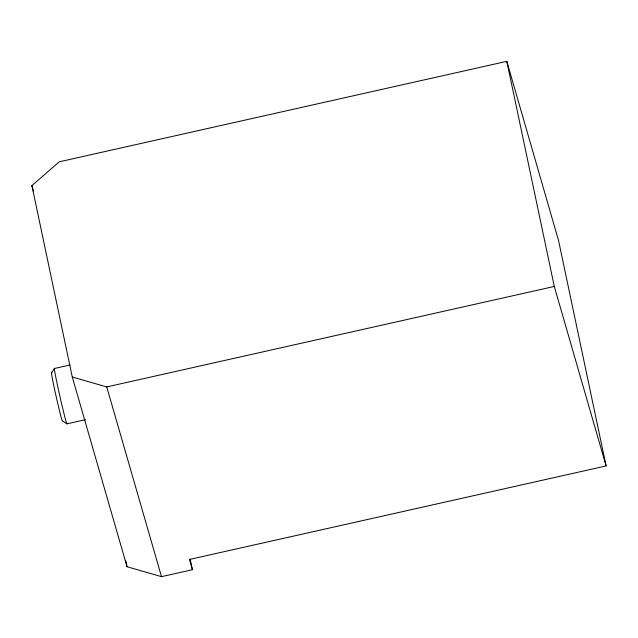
<?xml version="1.0" encoding="UTF-8"?>
<svg xmlns="http://www.w3.org/2000/svg" width="638" height="638" viewBox="0 0 638 638"><rect width="100%" height="100%" fill="white"/><g stroke="black" fill="none" stroke-linecap="round" stroke-linejoin="round"><path stroke-width="0.96" d="M51.526 373.055L54.397 368.501L70.156 364.968M31.9 185.61L59.254 161.813L506.811 61.344L558.617 240.821L606.1 465.931L189.454 559.462L192.413 569.718L161.502 576.656L127.034 566.735L72.277 377.01L31.9 185.61L33.551 191.336M72.277 377.01L106.737 386.923L554.294 286.454L606.1 465.931M51.758 373.262A24.667 0.686 77.3 0 0 56.08 396.182A24.667 0.686 77.3 0 0 62.412 420.96L66.966 423.839L85.508 419.676M106.737 386.923L161.502 576.656M506.811 61.344L554.294 286.454M190.164 559.055L192.413 569.718M125.806 560.906L127.034 566.735M66.966 423.847A28.503 0.797 77.3 0 1 59.653 395.217A28.503 0.797 77.3 0 1 54.661 368.74"/></g></svg>
